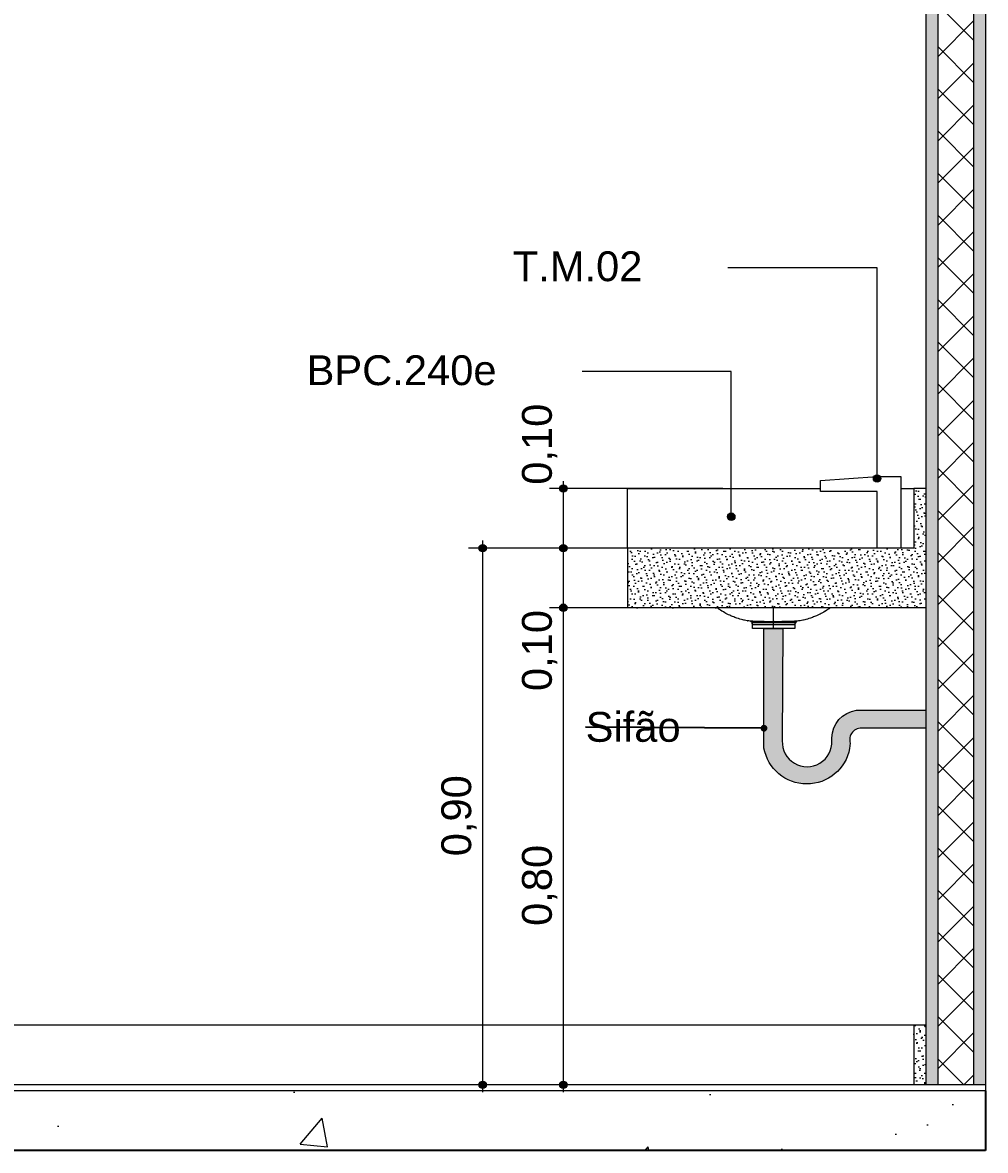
# Model space of a CAD drawing. Header units: metres. Extents: x -1.9 to 95.3, y -2.2 to 2.5.
# Drawn here: x 39.928 to 41.542, y -2.185 to -0.294 of the extents above; entities that cross this region are included whole.
import ezdxf

# ---------------------------------------------------------------- set-up
doc = ezdxf.new("R2010")
doc.units = ezdxf.units.M
doc.header["$MEASUREMENT"] = 0
for name, color, linetype in [('COTAS CORTE', 7, 'Continuous'), ('NOTAS-LAYOUT.EXEC', 7, 'Continuous'), ('PAREDE CONSTRUIR', 7, 'Continuous')]:
    doc.layers.add(name, color=color, linetype=linetype)
for name, color, linetype, lineweight, true_color in [('COTAS CORTE_Caneta_No__25', 7, 'Continuous', 13, 0x982312), ('LAJES.EST_Caneta_No__254', 7, 'Continuous', 0, 0xd1c9ad), ('LAJES.EST_Caneta_No__97', 7, 'Continuous', 13, 0x6b6b6b), ('LOUCAS-METAIS.ARQ_Caneta_No__13', 7, 'Continuous', 0, 0xaaaaaa), ('LOUCAS-METAIS.ARQ_Caneta_No__96', 7, 'Continuous', 0, 0xb6b6b6), ('LOUCAS-METAIS.ARQ_Caneta_No__97', 7, 'Continuous', 13, 0x6b6b6b), ('NOTAS-EXECUTIVO.ARQ_Caneta_No__19', 7, 'Continuous', 0, 0xe9e9e9), ('PISO - Rodapé_Caneta_No__97', 7, 'Continuous', 13, 0x6b6b6b)]:
    doc.layers.add(name, color=color, linetype=linetype, lineweight=lineweight, true_color=true_color)
for name, color, linetype, lineweight in [('LAJES.EST_Caneta_No__4', 7, 'Continuous', 25), ('LAJES.EST_Caneta_No__7', 7, 'Continuous', 13), ('NOTAS-EXECUTIVO.ARQ_Caneta_No__1', 7, 'Continuous', 40), ('NOTAS-EXECUTIVO.ARQ_Caneta_No__241', 7, 'Continuous', 13), ('NOTAS-EXECUTIVO.ARQ_Caneta_No__5', 7, 'Continuous', 20), ('NOTAS-LAYOUT.EXEC_Caneta_No__241', 7, 'Continuous', 13), ('NOTAS-LAYOUT.EXEC_Caneta_No__5', 7, 'Continuous', 20), ('PAREDE CONSTRUIR_Caneta_No__241', 7, 'Continuous', 13), ('PAREDE CONSTRUIR_Caneta_No__83', 84, 'Continuous', 0), ('PISO - Rodapé_Caneta_No__11', 7, 'Continuous', 5)]:
    doc.layers.add(name, color=color, linetype=linetype, lineweight=lineweight)
doc.styles.add('GENERATED_STYLE_1', font='arial.ttf')
doc.dimstyles.new('GENERATED_STYLE__2', dxfattribs={"dimtxt": 0.05, "dimasz": 0.02375, "dimexe": 0.18, "dimexo": 0.267183, "dimgap": 0, "dimtad": 1, "dimzin": 0, "dimdsep": 46, "dimtxsty": 'GENERATED_STYLE_1', "dimblk": 'ARROWHEAD_11', "dimblk1": 'ARROWHEAD_11', "dimblk2": 'ARROWHEAD_11', "dimcen": 0.09, "dimclrd": 256, "dimclre": 256, "dimclrt": 256, "dimadec": 0, "dimazin": 0, "dimtfac": 1, "dimtdec": 4, "dimtmove": 0, "dimatfit": 3, "dimfxl": 0, "dimtolj": 1, "dimtzin": 0, "dimarcsym": 0})
doc.dimstyles.new('GENERATED_STYLE__6', dxfattribs={"dimtxt": 0.18, "dimasz": 0.0228, "dimexe": 0.18, "dimexo": 0.0625, "dimgap": 0, "dimtad": 0, "dimtih": 1, "dimtoh": 1, "dimdec": 4, "dimzin": 0, "dimdsep": 46, "dimcen": 0.09, "dimadec": 0, "dimazin": 0, "dimtfac": 1, "dimtdec": 4, "dimtmove": 0, "dimatfit": 3, "dimldrblk": 'ARROWHEAD_11', "dimfxl": 0, "dimtolj": 1, "dimtzin": 0, "dimarcsym": 0})
pattern_1 = [(45, (-5.870586, -2.05), (-0.0079549513, 0.0079549513), [0, -0.0075, 0, -0.01125]), (110, (-5.845586, -2.05), (0.010571542, 0.0038477266), [0, -0.0055, 0, -0.0095])]

# ---------------------------------------------------------------- blocks, each defined once
blk = doc.blocks.new('*D132', base_point=(-5.8706, -2.075))
at = {"layer": 'COTAS CORTE_Caneta_No__25', "linetype": 'Continuous', "lineweight": 13, "true_color": 0x982312}
for points in [[(40.8281, -1.275), (40.8285, -1.2774), (40.8299, -1.2794), (40.8319, -1.2808), (40.8343, -1.2813), (40.8367, -1.2808), (40.8387, -1.2794), (40.8401, -1.2774), (40.8406, -1.275), (40.8401, -1.2726), (40.8387, -1.2706), (40.8367, -1.2692), (40.8343, -1.2687), (40.8319, -1.2692), (40.8299, -1.2706), (40.8285, -1.2726)], [(40.8281, -2.075), (40.8285, -2.0774), (40.8299, -2.0794), (40.8319, -2.0808), (40.8343, -2.0813), (40.8367, -2.0808), (40.8387, -2.0794), (40.8401, -2.0774), (40.8406, -2.075), (40.8401, -2.0726), (40.8387, -2.0706), (40.8367, -2.0692), (40.8343, -2.0688), (40.8319, -2.0692), (40.8299, -2.0706), (40.8285, -2.0726)]]:
    blk.add_hatch(color=24, dxfattribs=at).paths.add_polyline_path(points)
at = {"layer": 'COTAS CORTE_Caneta_No__25', "color": 24, "linetype": 'Continuous', "lineweight": 13, "true_color": 0x982312}
for p, q in [((40.8281, -1.275), (40.8109, -1.275)), ((40.8343, -2.0688), (40.8343, -1.2813)), ((41.1015, -1.275), (40.8406, -1.275)), ((40.8281, -2.075), (40.8109, -2.075)), ((41.1015, -2.075), (40.8406, -2.075)), ((40.8343, -2.0875), (40.8343, -2.0813))]:
    blk.add_line(p, q, dxfattribs=at)
for centre in [(40.8343, -1.275), (40.8343, -2.075)]:
    blk.add_circle(centre, 0.00625, dxfattribs=at)
at = {"layer": 'COTAS CORTE_Caneta_No__25', "color": 24, "lineweight": 13, "true_color": 0x982312, "char_height": 0.05, "attachment_point": 7, "rotation": 90, "style": 'GENERATED_STYLE_1'}
for s, insert in [('\\A1;{\\pql;\\fArial|b0|i0|c0|p0;\\W1.000000;0,10}', (40.8243, -1.4147)), ('\\A1;{\\pql;\\fArial|b0|i0|c0|p0;\\W1.000000;0,80}', (40.8243, -1.8085))]:
    blk.add_mtext(s, dxfattribs=dict(at, insert=insert))
blk = doc.blocks.new('ARROWHEAD_11')
at = {"color": 0, "linetype": 'Continuous', "lineweight": 0}
blk.add_line((0, 0), (-1, 0), dxfattribs=at)
at = {"color": 0, "linetype": 'Continuous', "lineweight": 0, "const_width": 0.25, "flags": 128}
blk.add_lwpolyline([(-0.125, 0, 1), (0.125, 0, 1)], format="xyb", close=True, dxfattribs=at)
blk = doc.blocks.new('*D133', base_point=(-5.8706, -2.075))
at = {"layer": 'COTAS CORTE_Caneta_No__25', "linetype": 'Continuous', "lineweight": 13, "true_color": 0x982312}
for points in [[(40.8281, -1.175), (40.8285, -1.1774), (40.8299, -1.1794), (40.8319, -1.1808), (40.8343, -1.1813), (40.8367, -1.1808), (40.8387, -1.1794), (40.8401, -1.1774), (40.8406, -1.175), (40.8401, -1.1726), (40.8387, -1.1706), (40.8367, -1.1692), (40.8343, -1.1687), (40.8319, -1.1692), (40.8299, -1.1706), (40.8285, -1.1726)], [(40.8281, -1.275), (40.8285, -1.2774), (40.8299, -1.2794), (40.8319, -1.2808), (40.8343, -1.2813), (40.8367, -1.2808), (40.8387, -1.2794), (40.8401, -1.2774), (40.8406, -1.275), (40.8401, -1.2726), (40.8387, -1.2706), (40.8367, -1.2692), (40.8343, -1.2688), (40.8319, -1.2692), (40.8299, -1.2706), (40.8285, -1.2726)]]:
    blk.add_hatch(color=24, dxfattribs=at).paths.add_polyline_path(points)
at = {"layer": 'COTAS CORTE_Caneta_No__25', "color": 24, "linetype": 'Continuous', "lineweight": 13, "true_color": 0x982312}
for p, q in [((40.8281, -1.175), (40.8109, -1.175)), ((40.8343, -1.2688), (40.8343, -1.1813)), ((41.1015, -1.175), (40.8406, -1.175)), ((40.8281, -1.275), (40.8109, -1.275)), ((41.1015, -1.275), (40.8406, -1.275))]:
    blk.add_line(p, q, dxfattribs=at)
for centre in [(40.8343, -1.175), (40.8343, -1.275)]:
    blk.add_circle(centre, 0.00625, dxfattribs=at)
blk = doc.blocks.new('*D134', base_point=(-5.8706, -2.075))
at = {"layer": 'COTAS CORTE_Caneta_No__25', "linetype": 'Continuous', "lineweight": 13, "true_color": 0x982312}
for points in [[(40.8281, -1.075), (40.8285, -1.0774), (40.8299, -1.0794), (40.8319, -1.0808), (40.8343, -1.0813), (40.8367, -1.0808), (40.8387, -1.0794), (40.8401, -1.0774), (40.8406, -1.075), (40.8401, -1.0726), (40.8387, -1.0706), (40.8367, -1.0692), (40.8343, -1.0688), (40.8319, -1.0692), (40.8299, -1.0706), (40.8285, -1.0726)], [(40.8281, -1.175), (40.8285, -1.1774), (40.8299, -1.1794), (40.8319, -1.1808), (40.8343, -1.1813), (40.8367, -1.1808), (40.8387, -1.1794), (40.8401, -1.1774), (40.8406, -1.175), (40.8401, -1.1726), (40.8387, -1.1706), (40.8367, -1.1692), (40.8343, -1.1688), (40.8319, -1.1692), (40.8299, -1.1706), (40.8285, -1.1726)]]:
    blk.add_hatch(color=24, dxfattribs=at).paths.add_polyline_path(points)
at = {"layer": 'COTAS CORTE_Caneta_No__25', "color": 24, "linetype": 'Continuous', "lineweight": 13, "true_color": 0x982312}
for p, q in [((40.8281, -1.075), (40.8109, -1.075)), ((40.8343, -1.0688), (40.8343, -1.0625)), ((41.1015, -1.075), (40.8406, -1.075)), ((40.8343, -1.1688), (40.8343, -1.0813)), ((40.8281, -1.175), (40.8109, -1.175)), ((41.1015, -1.175), (40.8406, -1.175))]:
    blk.add_line(p, q, dxfattribs=at)
for centre in [(40.8343, -1.075), (40.8343, -1.175)]:
    blk.add_circle(centre, 0.00625, dxfattribs=at)
at = {"layer": 'COTAS CORTE_Caneta_No__25', "color": 24, "lineweight": 13, "true_color": 0x982312, "insert": (40.8243, -1.0688), "char_height": 0.05, "attachment_point": 7, "rotation": 90, "style": 'GENERATED_STYLE_1'}
blk.add_mtext('\\A1;{\\pql;\\fArial|b0|i0|c0|p0;\\W1.000000;0,10}', dxfattribs=at)
blk = doc.blocks.new('*D135', base_point=(-5.8706, -2.075))
at = {"layer": 'COTAS CORTE_Caneta_No__25', "linetype": 'Continuous', "lineweight": 13, "true_color": 0x982312}
for points in [[(40.6928, -1.175), (40.6933, -1.1774), (40.6947, -1.1794), (40.6967, -1.1808), (40.6991, -1.1813), (40.7015, -1.1808), (40.7035, -1.1794), (40.7049, -1.1774), (40.7053, -1.175), (40.7049, -1.1726), (40.7035, -1.1706), (40.7015, -1.1692), (40.6991, -1.1688), (40.6967, -1.1692), (40.6947, -1.1706), (40.6933, -1.1726)], [(40.6928, -2.075), (40.6933, -2.0774), (40.6947, -2.0794), (40.6967, -2.0808), (40.6991, -2.0813), (40.7015, -2.0808), (40.7035, -2.0794), (40.7049, -2.0774), (40.7053, -2.075), (40.7049, -2.0726), (40.7035, -2.0706), (40.7015, -2.0692), (40.6991, -2.0688), (40.6967, -2.0692), (40.6947, -2.0706), (40.6933, -2.0726)]]:
    blk.add_hatch(color=24, dxfattribs=at).paths.add_polyline_path(points)
at = {"layer": 'COTAS CORTE_Caneta_No__25', "color": 24, "linetype": 'Continuous', "lineweight": 13, "true_color": 0x982312}
for p, q in [((40.6991, -1.1688), (40.6991, -1.1625)), ((40.6928, -1.175), (40.6756, -1.175)), ((40.6991, -2.0688), (40.6991, -1.1813)), ((40.9663, -1.175), (40.7053, -1.175)), ((40.6928, -2.075), (40.6756, -2.075)), ((40.9663, -2.075), (40.7053, -2.075)), ((40.6991, -2.0875), (40.6991, -2.0813))]:
    blk.add_line(p, q, dxfattribs=at)
for centre in [(40.6991, -1.175), (40.6991, -2.075)]:
    blk.add_circle(centre, 0.00625, dxfattribs=at)
at = {"layer": 'COTAS CORTE_Caneta_No__25', "color": 24, "lineweight": 13, "true_color": 0x982312, "insert": (40.6891, -1.6917), "char_height": 0.05, "attachment_point": 7, "rotation": 90, "style": 'GENERATED_STYLE_1'}
blk.add_mtext('\\A1;{\\pql;\\fArial|b0|i0|c0|p0;\\W1.000000;0,90}', dxfattribs=at)
blk = doc.blocks.new('Label_31_9', base_point=(41.1157, -1.1224))
at = {"layer": 'NOTAS-LAYOUT.EXEC', "linetype": 'Continuous', "lineweight": 0, "true_color": 0x000000}
blk.add_hatch(color=18, dxfattribs=at).paths.add_polyline_path([(41.1094, -1.1224), (41.1099, -1.1248), (41.1112, -1.1269), (41.1133, -1.1282), (41.1157, -1.1287), (41.118, -1.1282), (41.1201, -1.1269), (41.1214, -1.1248), (41.1219, -1.1224), (41.1214, -1.12), (41.1201, -1.118), (41.118, -1.1167), (41.1157, -1.1162), (41.1133, -1.1167), (41.1112, -1.118), (41.1099, -1.12)])
at = {"layer": 'NOTAS-LAYOUT.EXEC_Caneta_No__241', "color": 7, "linetype": 'Continuous', "lineweight": 13}
for p, q in [((41.1157, -0.879), (40.8657, -0.879)), ((41.1157, -1.1162), (41.1157, -0.879))]:
    blk.add_line(p, q, dxfattribs=at)
at = {"layer": 'NOTAS-LAYOUT.EXEC_Caneta_No__5', "color": 7, "linetype": 'Continuous', "lineweight": 20}
blk.add_circle((41.1157, -1.1224), 0.00625, dxfattribs=at)
at = {"layer": 'NOTAS-LAYOUT.EXEC_Caneta_No__241', "color": 7, "lineweight": 13, "insert": (40.8632, -0.8517), "char_height": 0.05, "attachment_point": 3, "style": 'GENERATED_STYLE_1'}
blk.add_mtext('\\A1;{\\pqr;\\pt0,241;\\fArial|b0|i0|c0|p0;\\W1.000000;BPC.240e\\fArial|b0|i0|c0|p0;\\W1.000000;\\A1{\\H.66x;\\S^  ;}\\fArial|b0|i0|c0|p0;\\W1.000000;\\fArial|b0|i0|c0|p0;\\W1.000000;\\A1{\\H.66x;\\S^  ;}\\fArial|b0|i0|c0|p0;\\W1.000000;\\fArial|b0|i0|c0|p0;\\W1.000000;\\fArial|b0|i0|c0|p0;\\W1.000000;\\fArial|b0|i0|c0|p0;\\W1.000000;\\fArial|b0|i0|c0|p0;\\W1.000000;\\fArial|b0|i0|c0|p0;\\W1.000000;\\fArial|b0|i0|c0|p0;\\W1.000000;\\A1{\\H.66x;\\S^  ;}\\fArial|b0|i0|c0|p0;\\W1.000000;\\fArial|b0|i0|c0|p0;\\W1.000000;\\A1{\\H.66x;\\S^  ;}\\fArial|b0|i0|c0|p0;\\W1.000000;\\fArial|b0|i0|c0|p0;\\W1.000000;\\fArial|b0|i0|c0|p0;\\W1.000000;\\fArial|b0|i0|c0|p0;\\W1.000000;\\fArial|b0|i0|c0|p0;\\W1.000000;\\fArial|b0|i0|c0|p0;\\W1.000000;\\fArial|b0|i0|c0|p0;\\W1.000000;\\A1{\\H.66x;\\S^  ;}\\fArial|b0|i0|c0|p0;\\W1.000000;\\fArial|b0|i0|c0|p0;\\W1.000000;\\A1{\\H.66x;\\S^  ;}\\fArial|b0|i0|c0|p0;\\W1.000000;\\fArial|b0|i0|c0|p0;\\W1.000000;\\fArial|b0|i0|c0|p0;\\W1.000000;\\fArial|b0|i0|c0|p0;\\W1.000000;\\fArial|b0|i0|c0|p0;\\W1.000000;\\fArial|b0|i0|c0|p0;\\W1.000000;\\fArial|b0|i0|c0|p0;\\W1.000000;\\A1{\\H.66x;\\S^  ;}\\fArial|b0|i0|c0|p0;\\W1.000000;\\fArial|b0|i0|c0|p0;\\W1.000000;\\A1{\\H.66x;\\S^  ;}\\fArial|b0|i0|c0|p0;\\W1.000000;\\fArial|b0|i0|c0|p0;\\W1.000000;\\fArial|b0|i0|c0|p0;\\W1.000000;\\fArial|b0|i0|c0|p0;\\W1.000000;\\fArial|b0|i0|c0|p0;\\W1.000000;\\fArial|b0|i0|c0|p0;\\W1.000000;\\fArial|b0|i0|c0|p0;\\W1.000000;\\A1{\\H.66x;\\S^  ;}\\fArial|b0|i0|c0|p0;\\W1.000000;\\fArial|b0|i0|c0|p0;\\W1.000000;\\A1{\\H.66x;\\S^  ;}\\fArial|b0|i0|c0|p0;\\W1.000000;\\fArial|b0|i0|c0|p0;\\W1.000000;\\fArial|b0|i0|c0|p0;\\W1.000000;\\fArial|b0|i0|c0|p0;\\W1.000000;\\fArial|b0|i0|c0|p0;\\W1.000000;\\fArial|b0|i0|c0|p0;\\W1.000000;\\fArial|b0|i0|c0|p0;\\W1.000000;\\A1{\\H.66x;\\S^  ;}\\fArial|b0|i0|c0|p0;\\W1.000000;}', dxfattribs=at)
blk = doc.blocks.new('Label_32_9', base_point=(41.3602, -1.0583))
at = {"layer": 'NOTAS-LAYOUT.EXEC', "linetype": 'Continuous', "lineweight": 0, "true_color": 0x000000}
blk.add_hatch(color=18, dxfattribs=at).paths.add_polyline_path([(41.3539, -1.0583), (41.3544, -1.0607), (41.3557, -1.0627), (41.3578, -1.0641), (41.3602, -1.0646), (41.3625, -1.0641), (41.3646, -1.0627), (41.3659, -1.0607), (41.3664, -1.0583), (41.3659, -1.0559), (41.3646, -1.0539), (41.3625, -1.0525), (41.3602, -1.0521), (41.3578, -1.0525), (41.3557, -1.0539), (41.3544, -1.0559)])
at = {"layer": 'NOTAS-LAYOUT.EXEC_Caneta_No__241', "color": 7, "linetype": 'Continuous', "lineweight": 13}
for p, q in [((41.3602, -0.7048), (41.1102, -0.7048)), ((41.3602, -1.0521), (41.3602, -0.7048))]:
    blk.add_line(p, q, dxfattribs=at)
at = {"layer": 'NOTAS-LAYOUT.EXEC_Caneta_No__5', "color": 7, "linetype": 'Continuous', "lineweight": 20}
blk.add_circle((41.3602, -1.0583), 0.00625, dxfattribs=at)
at = {"layer": 'NOTAS-LAYOUT.EXEC_Caneta_No__241', "color": 7, "lineweight": 13, "insert": (41.1077, -0.6774), "char_height": 0.05, "attachment_point": 3, "style": 'GENERATED_STYLE_1'}
blk.add_mtext('\\A1;{\\pqr;\\pt0,241;\\fArial|b0|i0|c0|p0;\\W1.000000;T.M.02\\fArial|b0|i0|c0|p0;\\W1.000000;\\A1{\\H.66x;\\S^  ;}\\fArial|b0|i0|c0|p0;\\W1.000000;\\fArial|b0|i0|c0|p0;\\W1.000000;\\A1{\\H.66x;\\S^  ;}\\fArial|b0|i0|c0|p0;\\W1.000000;\\fArial|b0|i0|c0|p0;\\W1.000000;\\fArial|b0|i0|c0|p0;\\W1.000000;\\fArial|b0|i0|c0|p0;\\W1.000000;\\fArial|b0|i0|c0|p0;\\W1.000000;\\fArial|b0|i0|c0|p0;\\W1.000000;\\fArial|b0|i0|c0|p0;\\W1.000000;\\A1{\\H.66x;\\S^  ;}\\fArial|b0|i0|c0|p0;\\W1.000000;\\fArial|b0|i0|c0|p0;\\W1.000000;\\A1{\\H.66x;\\S^  ;}\\fArial|b0|i0|c0|p0;\\W1.000000;\\fArial|b0|i0|c0|p0;\\W1.000000;\\fArial|b0|i0|c0|p0;\\W1.000000;\\fArial|b0|i0|c0|p0;\\W1.000000;\\fArial|b0|i0|c0|p0;\\W1.000000;\\fArial|b0|i0|c0|p0;\\W1.000000;\\fArial|b0|i0|c0|p0;\\W1.000000;\\A1{\\H.66x;\\S^  ;}\\fArial|b0|i0|c0|p0;\\W1.000000;\\fArial|b0|i0|c0|p0;\\W1.000000;\\A1{\\H.66x;\\S^  ;}\\fArial|b0|i0|c0|p0;\\W1.000000;\\fArial|b0|i0|c0|p0;\\W1.000000;\\fArial|b0|i0|c0|p0;\\W1.000000;\\fArial|b0|i0|c0|p0;\\W1.000000;\\fArial|b0|i0|c0|p0;\\W1.000000;\\fArial|b0|i0|c0|p0;\\W1.000000;\\fArial|b0|i0|c0|p0;\\W1.000000;\\A1{\\H.66x;\\S^  ;}\\fArial|b0|i0|c0|p0;\\W1.000000;\\fArial|b0|i0|c0|p0;\\W1.000000;\\A1{\\H.66x;\\S^  ;}\\fArial|b0|i0|c0|p0;\\W1.000000;\\fArial|b0|i0|c0|p0;\\W1.000000;\\fArial|b0|i0|c0|p0;\\W1.000000;\\fArial|b0|i0|c0|p0;\\W1.000000;\\fArial|b0|i0|c0|p0;\\W1.000000;\\fArial|b0|i0|c0|p0;\\W1.000000;\\fArial|b0|i0|c0|p0;\\W1.000000;\\A1{\\H.66x;\\S^  ;}\\fArial|b0|i0|c0|p0;\\W1.000000;\\fArial|b0|i0|c0|p0;\\W1.000000;\\A1{\\H.66x;\\S^  ;}\\fArial|b0|i0|c0|p0;\\W1.000000;\\fArial|b0|i0|c0|p0;\\W1.000000;\\fArial|b0|i0|c0|p0;\\W1.000000;\\fArial|b0|i0|c0|p0;\\W1.000000;\\fArial|b0|i0|c0|p0;\\W1.000000;\\fArial|b0|i0|c0|p0;\\W1.000000;\\fArial|b0|i0|c0|p0;\\W1.000000;\\A1{\\H.66x;\\S^  ;}\\fArial|b0|i0|c0|p0;\\W1.000000;}', dxfattribs=at)

msp = doc.modelspace()

# ---------------------------------------------------------------- hatches: boundary and pattern name
at = {"layer": 'LAJES.EST_Caneta_No__254', "linetype": 'Continuous', "lineweight": 0, "true_color": 0xd1c9ad}
h = msp.add_hatch(dxfattribs=at)
h.set_pattern_fill('Haie_OD_0009', color=9, style=0, pattern_type=2)
h.set_pattern_definition([(45, (-5.87059, -1.575), (-0.159099, 0.159099), [0, -0.15, 0, -0.225]), (110, (-5.37059, -1.575), (0.2114308, 0.0769545), [0, -0.11, 0, -0.19])])
h.paths.add_polyline_path([(41.5418, -2.075), (38.1434, -2.075), (38.1434, -2.085), (41.5418, -2.085)])
at = {"layer": 'LAJES.EST_Caneta_No__97', "linetype": 'Continuous', "lineweight": 13, "true_color": 0x6b6b6b}
h = msp.add_hatch(dxfattribs=at)
h.set_pattern_fill('AR_CONC_0009', color=251, style=0, pattern_type=2)
h.set_pattern_definition([(50, (-5.8706, -2.075), (-0.546554, 0.0478173), [0.05715, -0.62865]), (355, (-5.8706, -2.075), (-0.10573, 0.5731705), [0.04572, -0.502922]), (100.4514, (-5.82504, -2.079), (0.440824, 0.525353), [0.04857, -0.534271]), (46.1842, (-5.8706, -1.9226), (-0.813237, 0.126127), [0.085725, -0.942975]), (96.6356, (-5.8028, -1.9331), (0.712212, 0.742278), [0.072855, -0.801407]), (351.1842, (-5.8706, -1.9226), (0.712212, 0.742278), [0.06858, -0.754379]), (21, (-5.7944, -1.9607), (-0.454843, 0.3067956), [0.05715, -0.62865]), (326, (-5.7944, -1.9607), (0.185406, 0.552564), [0.04572, -0.50292]), (71.4514, (-5.7565, -1.98627), (0.640249, 0.2457683), [0.04857, -0.53427]), (37.5, (-5.87059, -2.075), (0.0092658, 0.2536651), [0, -0.496824, 0, -0.51054, 0, -0.504825]), (7.5, (-5.87059, -2.075), (0.200459, 0.3005417), [0, -0.291084, 0, -0.485394, 0, -0.192405]), (327.5, (-6.04051, -2.075), (-0.4067718, 0.0171862), [0, -0.1905, 0, -0.59436, 0, -0.78867]), (317.5, (-6.1167, -2.075), (0.4443875, 0.0762795), [0, -0.24765, 0, -0.394716, 0, -0.56007])])
h.paths.add_polyline_path([(38.1434, -2.185), (41.5418, -2.185), (41.5418, -2.085), (38.1434, -2.085)])
at = {"layer": 'LOUCAS-METAIS.ARQ_Caneta_No__97', "linetype": 'Continuous', "lineweight": 13, "true_color": 0x6b6b6b}
h = msp.add_hatch(dxfattribs=at)
h.set_pattern_fill('cut_stone_0009', color=251, style=0, pattern_type=2)
h.set_pattern_definition(pattern_1)
h.paths.add_polyline_path([(40.9418, -1.175), (40.9418, -1.275), (41.4418, -1.275), (41.4418, -1.075), (41.4218, -1.075), (41.4218, -1.175)])
at = {"layer": 'NOTAS-EXECUTIVO.ARQ_Caneta_No__19', "linetype": 'Continuous', "lineweight": 0, "true_color": 0x747474}
msp.add_hatch(color=8, dxfattribs=at).paths.add_polyline_path([(41.1706, -1.5103), (41.1706, -1.3101), (41.202, -1.31), (41.2012, -1.4983, 1.040135), (41.2844, -1.4983), (41.2844, -1.4932, -0.375027), (41.3256, -1.4469), (41.3367, -1.4469), (41.4418, -1.4469), (41.4418, -1.4771), (41.3367, -1.4771, 0.569314), (41.3153, -1.5023), (41.3142, -1.5108, -0.835082)])
at = {"layer": 'PAREDE CONSTRUIR', "linetype": 'Continuous', "lineweight": 0, "true_color": 0xffffff}
for points in [[(41.4418, 1.075), (41.4418, -2.075), (41.4618, -2.075), (41.4618, 1.075)], [(41.5418, 1.075), (41.5218, 1.075), (41.5218, -2.075), (41.5418, -2.075)]]:
    msp.add_hatch(color=7, dxfattribs=at).paths.add_polyline_path(points)
at = {"layer": 'PAREDE CONSTRUIR_Caneta_No__83', "linetype": 'Continuous', "lineweight": 0}
h = msp.add_hatch(dxfattribs=at)
h.set_pattern_fill('Placomur_0009', color=84, style=0, pattern_type=2)
h.set_pattern_definition([(45, (-5.870586, -2.075), (-0.03535534, 0.03535534), []), (135, (-5.870586, -2.075), (0.03535534, 0.03535534), [])])
h.paths.add_polyline_path([(41.4618, 1.075), (41.4618, -2.075), (41.5218, -2.075), (41.5218, 1.075)])
at = {"layer": 'PISO - Rodapé_Caneta_No__97', "linetype": 'Continuous', "lineweight": 13, "true_color": 0x6b6b6b}
h = msp.add_hatch(dxfattribs=at)
h.set_pattern_fill('cut_stone_0009', color=251, style=0, pattern_type=2)
h.set_pattern_definition(pattern_1)
h.paths.add_polyline_path([(41.4418, -1.975), (41.4218, -1.975), (41.4218, -2.075), (41.4418, -2.075)])

# ---------------------------------------------------------------- linework, layer by layer
at = {"layer": 'LAJES.EST_Caneta_No__4', "color": 7, "linetype": 'Continuous', "lineweight": 25}
for p, q in [((41.5418, -2.085), (41.5418, -2.185)), ((41.5418, -2.185), (38.1434, -2.185))]:
    msp.add_line(p, q, dxfattribs=at)
at = {"layer": 'LAJES.EST_Caneta_No__7', "color": 7, "linetype": 'Continuous', "lineweight": 13}
for p, q in [((41.4218, -2.075), (38.3634, -2.075)), ((41.5418, -2.075), (41.5418, -2.085)), ((41.5418, -2.085), (38.1434, -2.085))]:
    msp.add_line(p, q, dxfattribs=at)
at = {"layer": 'LAJES.EST_Caneta_No__7', "color": 7, "linetype": 'Continuous', "lineweight": 13, "flags": 128}
msp.add_lwpolyline([(41.5418, -2.075), (41.5218, -2.075), (41.4618, -2.075), (41.4418, -2.075), (41.4218, -2.075)], dxfattribs=at)
at = {"layer": 'LOUCAS-METAIS.ARQ_Caneta_No__13', "color": 253, "linetype": 'Continuous', "lineweight": 0, "true_color": 0xaaaaaa}
for p, q in [((40.9418, -1.075), (41.2652, -1.075)), ((40.9418, -1.175), (40.9418, -1.075)), ((41.4002, -1.075), (41.4218, -1.075))]:
    msp.add_line(p, q, dxfattribs=at)
at = {"layer": 'LOUCAS-METAIS.ARQ_Caneta_No__96', "color": 253, "linetype": 'Continuous', "lineweight": 0, "true_color": 0xb6b6b6}
for p, q in [((41.2652, -1.0616), (41.3602, -1.055)), ((41.3602, -1.055), (41.4002, -1.055)), ((41.4002, -1.055), (41.4002, -1.175)), ((41.2652, -1.08), (41.2652, -1.0616)), ((41.4218, -1.075), (41.4218, -1.175)), ((41.4418, -1.075), (41.4218, -1.075)), ((41.3602, -1.08), (41.2652, -1.08)), ((41.3602, -1.175), (41.3602, -1.08)), ((40.9418, -1.175), (40.9418, -1.275)), ((41.0921, -1.2751), (41.0919, -1.275)), ((41.094, -1.2765), (41.0921, -1.2751)), ((41.095, -1.2772), (41.094, -1.2765)), ((41.096, -1.2779), (41.095, -1.2772)), ((41.0979, -1.2792), (41.096, -1.2779)), ((41.0999, -1.2805), (41.0979, -1.2792)), ((41.1007, -1.2809), (41.0999, -1.2805)), ((41.1027, -1.2821), (41.1007, -1.2809)), ((41.1047, -1.2833), (41.1027, -1.2821)), ((41.1067, -1.2844), (41.1047, -1.2833)), ((41.1088, -1.2855), (41.1067, -1.2844)), ((41.1091, -1.2857), (41.1088, -1.2855)), ((41.1114, -1.2868), (41.1091, -1.2857)), ((41.1868, -1.2752), (41.1868, -1.275)), ((41.1868, -1.2763), (41.1868, -1.2752)), ((41.1868, -1.2773), (41.1868, -1.2763)), ((41.1868, -1.2784), (41.1868, -1.2773)), ((41.1868, -1.2796), (41.1868, -1.2784)), ((41.1868, -1.2807), (41.1868, -1.2796)), ((41.1868, -1.2817), (41.1868, -1.2807)), ((41.1868, -1.2818), (41.1868, -1.2817)), ((41.1868, -1.2828), (41.1868, -1.2818)), ((41.1868, -1.2837), (41.1868, -1.2828)), ((41.1868, -1.2846), (41.1868, -1.2837)), ((41.1868, -1.2855), (41.1868, -1.2846)), ((41.1868, -1.2872), (41.1868, -1.2855)), ((41.2651, -1.2853), (41.2618, -1.287)), ((41.2645, -1.2857), (41.2622, -1.2868)), ((41.2667, -1.2845), (41.2645, -1.2857)), ((41.2667, -1.2845), (41.2651, -1.2853)), ((41.2688, -1.2834), (41.2667, -1.2845)), ((41.2709, -1.2822), (41.2688, -1.2834)), ((41.273, -1.2809), (41.2709, -1.2822)), ((41.2738, -1.2805), (41.273, -1.2809)), ((41.2758, -1.2792), (41.2738, -1.2805)), ((41.2777, -1.2779), (41.2758, -1.2792)), ((41.2795, -1.2766), (41.2777, -1.2779)), ((41.2797, -1.2765), (41.2795, -1.2766)), ((41.2816, -1.2751), (41.2797, -1.2765)), ((41.2797, -1.2765), (41.2803, -1.2761)), ((41.2797, -1.2765), (41.2797, -1.2765)), ((41.2803, -1.2761), (41.2811, -1.2755)), ((41.2816, -1.2751), (41.2818, -1.275)), ((41.1131, -1.2876), (41.1114, -1.2868)), ((41.1148, -1.2883), (41.1131, -1.2876)), ((41.1164, -1.289), (41.1148, -1.2883)), ((41.1181, -1.2897), (41.1164, -1.289)), ((41.1199, -1.2904), (41.1181, -1.2897)), ((41.1216, -1.2911), (41.1199, -1.2904)), ((41.1234, -1.2917), (41.1216, -1.2911)), ((41.1252, -1.2924), (41.1234, -1.2917)), ((41.1278, -1.2932), (41.1252, -1.2924)), ((41.1303, -1.2939), (41.1278, -1.2932)), ((41.1328, -1.2946), (41.1303, -1.2939)), ((41.1349, -1.2952), (41.1328, -1.2946)), ((41.137, -1.2957), (41.1349, -1.2952)), ((41.1378, -1.2958), (41.137, -1.2957)), ((41.1402, -1.2963), (41.1378, -1.2958)), ((41.1426, -1.2968), (41.1402, -1.2963)), ((41.1426, -1.2968), (41.1427, -1.2968)), ((41.1426, -1.2968), (41.1426, -1.2968)), ((41.1451, -1.2972), (41.1427, -1.2968)), ((41.1476, -1.2976), (41.1451, -1.2972)), ((41.1479, -1.2976), (41.1476, -1.2976)), ((41.1478, -1.2976), (41.1476, -1.2976)), ((41.1479, -1.2976), (41.1478, -1.2976)), ((41.1487, -1.2976), (41.1479, -1.2976)), ((41.148, -1.2977), (41.1479, -1.2976)), ((41.1482, -1.2978), (41.148, -1.2977)), ((41.1483, -1.2979), (41.1482, -1.2978)), ((41.1486, -1.2979), (41.1483, -1.2979)), ((41.1483, -1.2979), (41.1539, -1.2986)), ((41.1496, -1.298), (41.1486, -1.2979)), ((41.1493, -1.2976), (41.1487, -1.2976)), ((41.15, -1.2976), (41.1493, -1.2976)), ((41.1513, -1.298), (41.1496, -1.298)), ((41.1508, -1.2977), (41.15, -1.2976)), ((41.15, -1.3001), (41.1545, -1.2993)), ((41.1518, -1.3001), (41.15, -1.3001)), ((41.1505, -1.3007), (41.15, -1.3001)), ((41.1509, -1.3014), (41.1505, -1.3007)), ((41.1517, -1.2977), (41.1508, -1.2977)), ((41.1511, -1.3021), (41.1509, -1.3014)), ((41.1513, -1.3029), (41.1511, -1.3021)), ((41.1536, -1.2981), (41.1513, -1.298)), ((41.1513, -1.298), (41.1539, -1.2986)), ((41.1513, -1.3037), (41.1513, -1.3029)), ((41.1518, -1.3037), (41.1513, -1.3037)), ((41.1513, -1.31), (41.1513, -1.3037)), ((41.1533, -1.2978), (41.1517, -1.2977)), ((41.1571, -1.3001), (41.1518, -1.3001)), ((41.1531, -1.3037), (41.1518, -1.3037)), ((41.1552, -1.3037), (41.1531, -1.3037)), ((41.1551, -1.2978), (41.1533, -1.2978)), ((41.1564, -1.2982), (41.1536, -1.2981)), ((41.1539, -1.2986), (41.1545, -1.2993)), ((41.1571, -1.2979), (41.1551, -1.2978)), ((41.1581, -1.3037), (41.1552, -1.3037)), ((41.1597, -1.2983), (41.1564, -1.2982)), ((41.1592, -1.2979), (41.1571, -1.2979)), ((41.1652, -1.3001), (41.1571, -1.3001)), ((41.1617, -1.3037), (41.1581, -1.3037)), ((41.1619, -1.298), (41.1592, -1.2979)), ((41.1635, -1.2984), (41.1597, -1.2983)), ((41.166, -1.3037), (41.1617, -1.3037)), ((41.1648, -1.2981), (41.1619, -1.298)), ((41.1677, -1.2985), (41.1635, -1.2984)), ((41.1679, -1.2982), (41.1648, -1.2981)), ((41.1755, -1.3001), (41.1652, -1.3001)), ((41.1707, -1.3037), (41.166, -1.3037)), ((41.1722, -1.2987), (41.1677, -1.2985)), ((41.1711, -1.2983), (41.1679, -1.2982)), ((41.1759, -1.3037), (41.1707, -1.3037)), ((41.1747, -1.2984), (41.1711, -1.2983)), ((41.1769, -1.2988), (41.1722, -1.2987)), ((41.176, -1.2984), (41.1747, -1.2984)), ((41.1868, -1.3001), (41.1755, -1.3001)), ((41.1813, -1.3037), (41.1759, -1.3037)), ((41.1823, -1.2986), (41.176, -1.2984)), ((41.1818, -1.2989), (41.1769, -1.2988)), ((41.1868, -1.3037), (41.1813, -1.3037)), ((41.1868, -1.2989), (41.1818, -1.2989)), ((41.1868, -1.2986), (41.1823, -1.2986)), ((41.1868, -1.2888), (41.1868, -1.2872)), ((41.1868, -1.2889), (41.1868, -1.2888)), ((41.1868, -1.2892), (41.1868, -1.2889)), ((41.1868, -1.2902), (41.1868, -1.2892)), ((41.1868, -1.291), (41.1868, -1.2902)), ((41.1868, -1.2919), (41.1868, -1.291)), ((41.1868, -1.2926), (41.1868, -1.2919)), ((41.1868, -1.2934), (41.1868, -1.2926)), ((41.1868, -1.2941), (41.1868, -1.2934)), ((41.1868, -1.2947), (41.1868, -1.2941)), ((41.1868, -1.2953), (41.1868, -1.2947)), ((41.1868, -1.2956), (41.1868, -1.2953)), ((41.1868, -1.2964), (41.1868, -1.2956)), ((41.1868, -1.2969), (41.1868, -1.2964)), ((41.1868, -1.2969), (41.1868, -1.2973)), ((41.1868, -1.2976), (41.1868, -1.2973)), ((41.1868, -1.2979), (41.1868, -1.2976)), ((41.1868, -1.2982), (41.1868, -1.2979)), ((41.1868, -1.2984), (41.1868, -1.2982)), ((41.1868, -1.2985), (41.1868, -1.2984)), ((41.1868, -1.2986), (41.1868, -1.2985)), ((41.1868, -1.2986), (41.1868, -1.2986)), ((41.1913, -1.2986), (41.1868, -1.2986)), ((41.1868, -1.2986), (41.1868, -1.2986)), ((41.1868, -1.2987), (41.1868, -1.2986)), ((41.1868, -1.2988), (41.1868, -1.2987)), ((41.1868, -1.2989), (41.1868, -1.2988)), ((41.1918, -1.2989), (41.1868, -1.2989)), ((41.1868, -1.2991), (41.1868, -1.2989)), ((41.1868, -1.2994), (41.1868, -1.2991)), ((41.1868, -1.2996), (41.1868, -1.2994)), ((41.1868, -1.2998), (41.1868, -1.2996)), ((41.1868, -1.3001), (41.1868, -1.2998)), ((41.1982, -1.3001), (41.1868, -1.3001)), ((41.1868, -1.3007), (41.1868, -1.3001)), ((41.1868, -1.3014), (41.1868, -1.3007)), ((41.1868, -1.3021), (41.1868, -1.3014)), ((41.1868, -1.3029), (41.1868, -1.3021)), ((41.1868, -1.3037), (41.1868, -1.3029)), ((41.1924, -1.3037), (41.1868, -1.3037)), ((41.1868, -1.31), (41.1868, -1.3037)), ((41.1977, -1.2984), (41.1913, -1.2986)), ((41.1967, -1.2988), (41.1918, -1.2989)), ((41.1978, -1.3037), (41.1924, -1.3037)), ((41.2015, -1.2987), (41.1967, -1.2988)), ((41.2039, -1.2982), (41.1977, -1.2984)), ((41.203, -1.3037), (41.1978, -1.3037)), ((41.2085, -1.3001), (41.1982, -1.3001)), ((41.2004, -1.2983), (41.1985, -1.2984)), ((41.2033, -1.2983), (41.2004, -1.2983)), ((41.206, -1.2985), (41.2015, -1.2987)), ((41.2077, -1.3037), (41.203, -1.3037)), ((41.2063, -1.2982), (41.2033, -1.2983)), ((41.2101, -1.2984), (41.206, -1.2985)), ((41.2092, -1.2981), (41.2063, -1.2982)), ((41.2119, -1.3037), (41.2077, -1.3037)), ((41.2166, -1.3001), (41.2085, -1.3001)), ((41.2119, -1.298), (41.2092, -1.2981)), ((41.2139, -1.2983), (41.2101, -1.2984)), ((41.2144, -1.2979), (41.2119, -1.298)), ((41.2156, -1.3037), (41.2119, -1.3037)), ((41.2173, -1.2982), (41.2139, -1.2983)), ((41.2157, -1.2979), (41.2144, -1.2979)), ((41.2185, -1.3037), (41.2156, -1.3037)), ((41.2174, -1.2978), (41.2157, -1.2979)), ((41.2218, -1.3001), (41.2166, -1.3001)), ((41.2201, -1.2981), (41.2173, -1.2982)), ((41.2189, -1.2978), (41.2174, -1.2978)), ((41.2206, -1.3037), (41.2185, -1.3037)), ((41.2204, -1.2978), (41.2189, -1.2978)), ((41.2224, -1.298), (41.2201, -1.2981)), ((41.2216, -1.2977), (41.2204, -1.2978)), ((41.2219, -1.3037), (41.2206, -1.3037)), ((41.2228, -1.2977), (41.2216, -1.2977)), ((41.2236, -1.3001), (41.2218, -1.3001)), ((41.2223, -1.3037), (41.2219, -1.3037)), ((41.2224, -1.3029), (41.2223, -1.3037)), ((41.2223, -1.3037), (41.2223, -1.31)), ((41.224, -1.298), (41.2224, -1.298)), ((41.2225, -1.3021), (41.2224, -1.3029)), ((41.2228, -1.3014), (41.2225, -1.3021)), ((41.2237, -1.2976), (41.2228, -1.2977)), ((41.2232, -1.3007), (41.2228, -1.3014)), ((41.2236, -1.3001), (41.2232, -1.3007)), ((41.224, -1.2996), (41.2236, -1.3001)), ((41.2245, -1.2976), (41.2237, -1.2976)), ((41.2251, -1.2979), (41.224, -1.298)), ((41.2243, -1.2992), (41.224, -1.2996)), ((41.2247, -1.2988), (41.2243, -1.2992)), ((41.2252, -1.2976), (41.2245, -1.2976)), ((41.2251, -1.2983), (41.2247, -1.2988)), ((41.2254, -1.2979), (41.2251, -1.2979)), ((41.2254, -1.2979), (41.2251, -1.2983)), ((41.2258, -1.2976), (41.2252, -1.2976)), ((41.2255, -1.2978), (41.2254, -1.2979)), ((41.2256, -1.2977), (41.2255, -1.2978)), ((41.2258, -1.2976), (41.2256, -1.2977)), ((41.2259, -1.2976), (41.2258, -1.2976)), ((41.2261, -1.2976), (41.2258, -1.2976)), ((41.2261, -1.2976), (41.2259, -1.2976)), ((41.2285, -1.2972), (41.2261, -1.2976)), ((41.231, -1.2968), (41.2285, -1.2972)), ((41.231, -1.2968), (41.2311, -1.2968)), ((41.2334, -1.2963), (41.2311, -1.2968)), ((41.2359, -1.2958), (41.2334, -1.2963)), ((41.2366, -1.2957), (41.2359, -1.2958)), ((41.2388, -1.2952), (41.2366, -1.2957)), ((41.2409, -1.2946), (41.2388, -1.2952)), ((41.2434, -1.2939), (41.2409, -1.2946)), ((41.2459, -1.2932), (41.2434, -1.2939)), ((41.2485, -1.2924), (41.2459, -1.2932)), ((41.2503, -1.2917), (41.2485, -1.2924)), ((41.252, -1.2911), (41.2503, -1.2917)), ((41.2538, -1.2904), (41.252, -1.2911)), ((41.2555, -1.2897), (41.2538, -1.2904)), ((41.2572, -1.289), (41.2555, -1.2897)), ((41.2589, -1.2883), (41.2572, -1.289)), ((41.2606, -1.2876), (41.2589, -1.2883)), ((41.2622, -1.2868), (41.2606, -1.2876)), ((41.1518, -1.31), (41.1513, -1.31)), ((41.1531, -1.31), (41.1518, -1.31)), ((41.1552, -1.31), (41.1531, -1.31)), ((41.1581, -1.31), (41.1552, -1.31)), ((41.1617, -1.31), (41.1581, -1.31)), ((41.166, -1.31), (41.1617, -1.31)), ((41.1707, -1.31), (41.166, -1.31)), ((41.1759, -1.31), (41.1707, -1.31)), ((41.1813, -1.31), (41.1759, -1.31)), ((41.1868, -1.31), (41.1813, -1.31)), ((41.1924, -1.31), (41.1868, -1.31)), ((41.1978, -1.31), (41.1924, -1.31)), ((41.203, -1.31), (41.1978, -1.31)), ((41.2077, -1.31), (41.203, -1.31)), ((41.2119, -1.31), (41.2077, -1.31)), ((41.2156, -1.31), (41.2119, -1.31)), ((41.2185, -1.31), (41.2156, -1.31)), ((41.2206, -1.31), (41.2185, -1.31)), ((41.2219, -1.31), (41.2206, -1.31)), ((41.2223, -1.31), (41.2219, -1.31))]:
    msp.add_line(p, q, dxfattribs=at)
at = {"layer": 'LOUCAS-METAIS.ARQ_Caneta_No__96', "color": 253, "linetype": 'Continuous', "lineweight": 0, "true_color": 0xb6b6b6, "flags": 128}
for points in [[(41.4218, -1.175), (40.9618, -1.175), (40.9418, -1.175)], [(41.4418, -1.275), (41.4218, -1.275), (40.9618, -1.275), (40.9418, -1.275)]]:
    msp.add_lwpolyline(points, dxfattribs=at)
at = {"layer": 'NOTAS-EXECUTIVO.ARQ_Caneta_No__5', "color": 7, "linetype": 'Continuous', "lineweight": 20, "flags": 128}
msp.add_lwpolyline([(41.1706, -1.5103), (41.1706, -1.3101), (41.202, -1.31), (41.2012, -1.4983, 1.040135), (41.2844, -1.4983), (41.2844, -1.4932, -0.375027), (41.3256, -1.4469), (41.3367, -1.4469), (41.4418, -1.4469), (41.4418, -1.4771), (41.3367, -1.4771, 0.569314), (41.3153, -1.5023), (41.3142, -1.5108, -0.835082)], format="xyb", close=True, dxfattribs=at)
at = {"layer": 'PAREDE CONSTRUIR_Caneta_No__241', "color": 7, "linetype": 'Continuous', "lineweight": 13}
for p, q in [((41.4418, 1.075), (41.4418, -1.075)), ((41.4618, 1.075), (41.4618, -2.075)), ((41.5218, 1.075), (41.5218, -2.075)), ((41.5418, 1.075), (41.5418, -1.975)), ((41.4418, -1.275), (41.4418, -1.975)), ((41.4418, -1.975), (41.4418, -2.075)), ((41.5418, -1.975), (41.5418, -2.075))]:
    msp.add_line(p, q, dxfattribs=at)
at = {"layer": 'PAREDE CONSTRUIR_Caneta_No__241', "color": 7, "linetype": 'Continuous', "lineweight": 13, "flags": 128}
msp.add_lwpolyline([(41.4418, -1.075), (41.4418, -1.175), (41.4418, -1.275)], dxfattribs=at)
at = {"layer": 'PISO - Rodapé_Caneta_No__11', "color": 7, "linetype": 'Continuous', "lineweight": 5}
for p, q in [((41.4218, -1.975), (38.3634, -1.975)), ((41.4218, -1.975), (41.4218, -2.075)), ((41.4418, -1.975), (41.4218, -1.975))]:
    msp.add_line(p, q, dxfattribs=at)

# ---------------------------------------------------------------- block references
at = {"layer": 'NOTAS-LAYOUT.EXEC', "color": 7, "linetype": 'Continuous', "lineweight": 13}
for name, p in [('Label_32_9', (41.3602, -1.0583)), ('Label_31_9', (41.1157, -1.1224))]:
    msp.add_blockref(name, p, dxfattribs=at)

# ---------------------------------------------------------------- texts
at = {"layer": 'NOTAS-EXECUTIVO.ARQ_Caneta_No__1', "color": 7, "linetype": 'Continuous', "lineweight": 40, "insert": (40.8717, -1.4751), "char_height": 0.05, "attachment_point": 4, "style": 'GENERATED_STYLE_1'}
msp.add_mtext('\\A1;{\\pql;\\fArial|b0|i0|c0|p0;\\W1.000000;Sifão}', dxfattribs=at)

# ---------------------------------------------------------------- dimensions: what is measured, and where the dimension line sits
at = {"layer": 'COTAS CORTE', "color": 24, "linetype": 'Continuous', "lineweight": 13, "true_color": 0x982312}
for base, p1, p2, picture, middle in [((40.8343, -1.075), (40.9418, -1.175), (40.9507, -1.075), '*D134', (40.7993, -1.004)), ((40.6991, -1.175), (41.4418, -2.075), (40.9418, -1.175), '*D135', (40.6641, -1.627)), ((40.8343, -1.175), (40.9418, -1.275), (40.9418, -1.175), '*D133', (40.7993, -1.35)), ((40.8343, -1.275), (41.4418, -2.075), (40.9418, -1.275), '*D132', (40.7993, -1.7437))]:
    dim = msp.add_linear_dim(base=base, p1=p1, p2=p2, angle=90, dimstyle='GENERATED_STYLE__2', dxfattribs=at)
    dim.commit()
    dim.dimension.update_dxf_attribs({"geometry": picture, "text_midpoint": middle, "dimtype": 160, "text_rotation": 90})

# ---------------------------------------------------------------- leaders
at = {"layer": 'NOTAS-EXECUTIVO.ARQ_Caneta_No__241', "color": 7, "linetype": 'Continuous', "lineweight": 13, "annotation_type": 0, "has_hookline": 1, "hookline_direction": 1, "text_width": 0.1533}
msp.add_leader([(41.1706, -1.477), (40.8717, -1.4751)], dimstyle='GENERATED_STYLE__6', dxfattribs=at)

doc.saveas('drawing.dxf')
